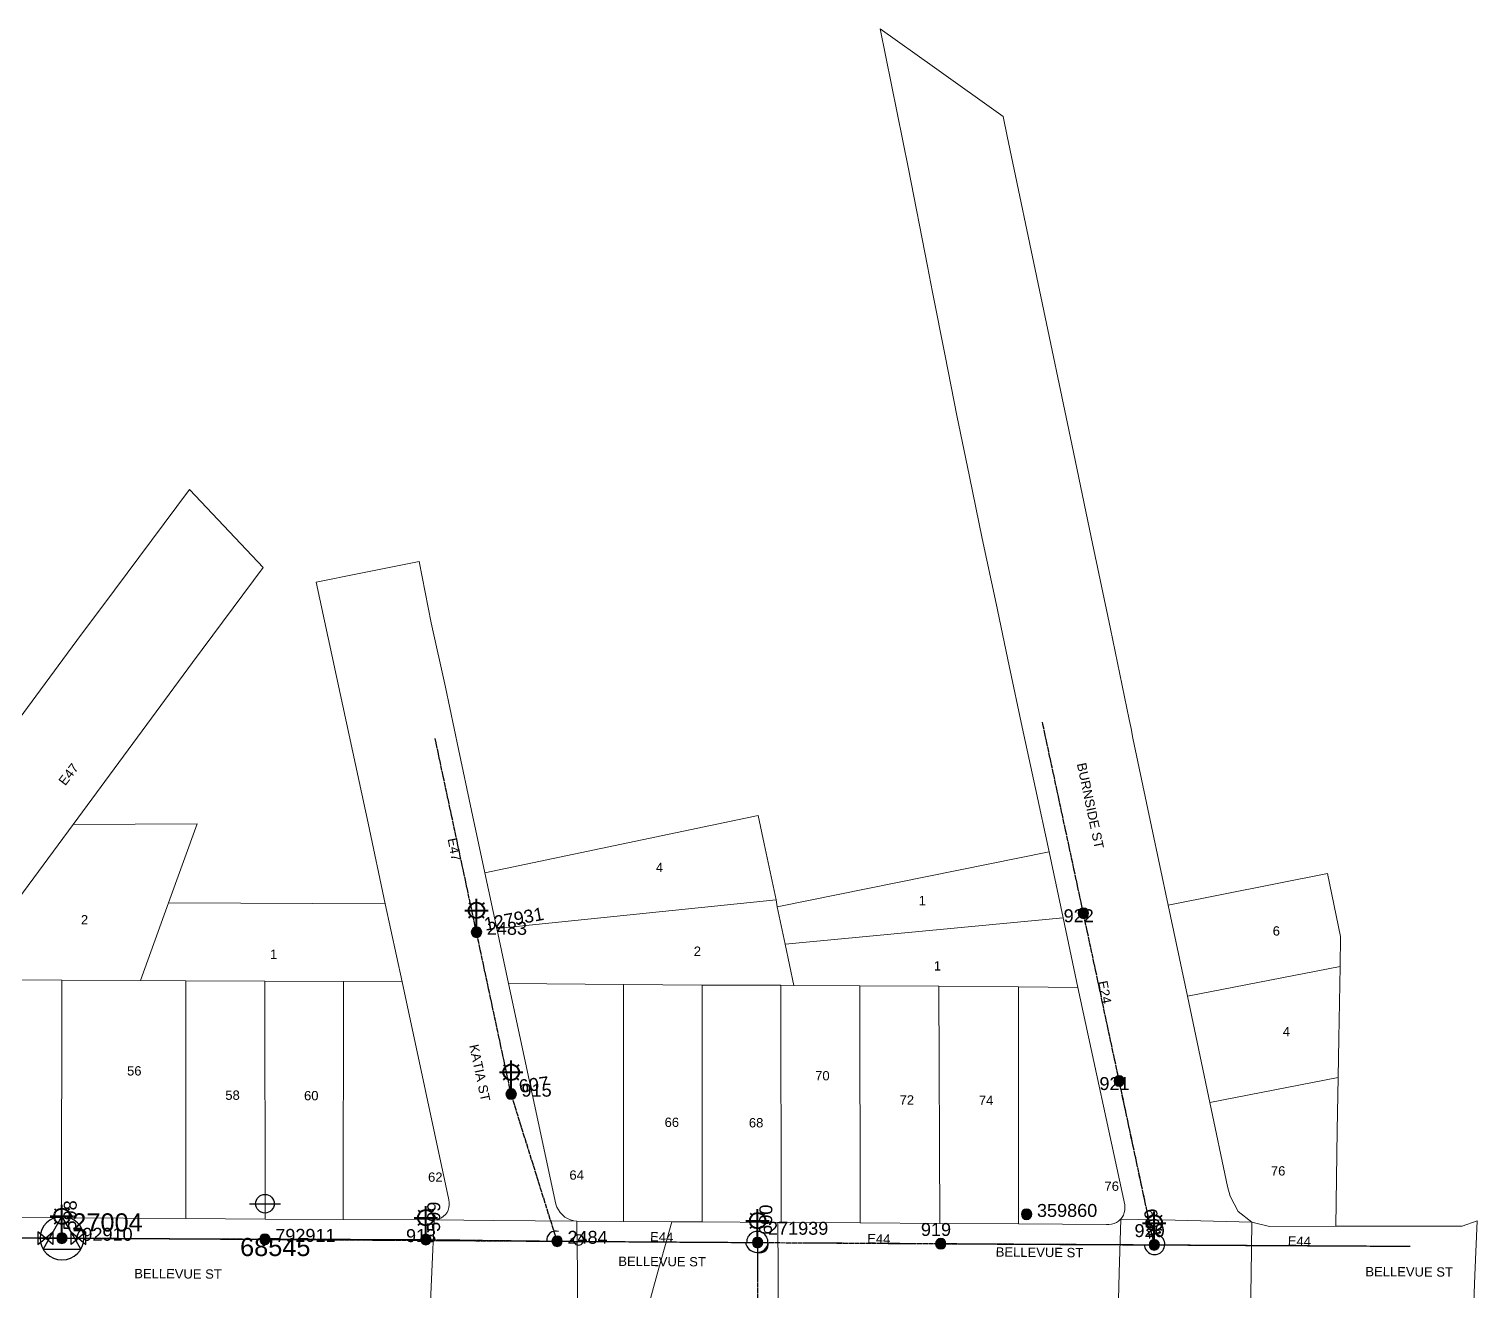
# Model space of a CAD drawing. Header units: metres. Extents: x 315298 to 316343, y 6257802 to 6258556.
# Drawn here: x 315956.2 to 316236, y 6258311.8 to 6258555.7 of the extents above; entities that cross this region are included whole.
import ezdxf
from ezdxf.enums import TextEntityAlignment as Align

# ---------------------------------------------------------------- set-up
doc = ezdxf.new("R2010")
doc.units = ezdxf.units.M
doc.linetypes.add('Cable Exist OH', pattern=[1, 1, 0])
doc.layers.get('0').update_dxf_attribs({"color": 6})
doc.layers.add('Cadastre Land Parcels_SP_EXT', color=9, linetype='Continuous', lineweight=5)
doc.layers.add('Cadastre Roads_SP_EXT', color=9, linetype='Continuous', lineweight=5)
for name, color, linetype in [('Equip_LV_EXT', 7, 'Continuous'), ('Equip_SP_HV_EXT', 7, 'Continuous'), ('Equip_SP_LV_EXT', 7, 'Continuous'), ('Equip_SP_SL_EXT', 7, 'Continuous'), ('Mains_HV_EXT', 7, 'Continuous'), ('Mains_LV_EXT', 7, 'Continuous'), ('Mains_SL_EXT', 7, 'Continuous'), ('Sub_SP_TR_HV_LV_EXT', 7, 'Continuous'), ('SupportsOH_SP_TR_HV_LV_SL_EXT', 7, 'Continuous')]:
    doc.layers.add(name, color=color, linetype=linetype)
doc.styles.add('HVSW_LABEL', font='arial.ttf')
doc.styles.add('iecARIAL', font='arial.ttf', dxfattribs={"height": 2})
doc.styles.add('POLE_LABEL', font='arial.ttf')
doc.styles.get("Standard").update_dxf_attribs({"font": 'arial.ttf'})

# ---------------------------------------------------------------- blocks, each defined once
blk = doc.blocks.new('SUB_POLE_EXT')
blk.add_wipeout([(0, 4.22), (0.42, 4.2), (0.83, 4.14), (1.21, 4.05), (1.62, 3.9), (1.99, 3.72), (2.35, 3.51), (2.68, 3.26), (2.99, 2.99), (3.28, 2.66), (3.52, 2.34), (3.76, 1.92), (3.9, 1.62), (4.04, 1.23), (4.18, 0.63), (4.22, 0), (4.18, -0.61), (4.06, -1.15), (3.9, -1.62), (3.58, -2.24), (3.22, -2.73), (2.97, -3.01), (2.68, -3.26), (2.36, -3.5), (2, -3.72), (1.64, -3.89), (1.25, -4.03), (0.82, -4.14), (0.42, -4.2), (0, -4.22), (-0.41, -4.2), (-0.8, -4.15), (-1.21, -4.05), (-1.62, -3.9), (-1.99, -3.73), (-2.35, -3.51), (-2.68, -3.26), (-2.96, -3.02), (-3.23, -2.72), (-3.51, -2.35), (-3.71, -2.01), (-3.91, -1.6), (-4.05, -1.21), (-4.16, -0.76), (-4.22, -0.14), (-4.21, 0.39), (-4.14, 0.83), (-4.03, 1.27), (-3.9, 1.63), (-3.71, 2.02), (-3.5, 2.37), (-3.28, 2.67), (-2.99, 2.99), (-2.68, 3.27), (-2.33, 3.52), (-1.98, 3.73), (-1.63, 3.9), (-1.2, 4.05), (-0.78, 4.15), (-0.4, 4.21)])
blk.add_line((2.16, 0.48), (2.16, 0.48, 0))
blk.add_lwpolyline([(-4.22, 0, 1), (4.22, 0, 1)], format="xyb", close=True)
blk.add_lwpolyline([(2.14, 0.52), (0, 4.22), (-3.66, -2.11), (3.66, -2.11)], close=True)
for tag, height, flags, p in [('ASSET_NUM', 3.5, 8, (2, 2)), ('STREET_CODE', 0.2, 9, (1.5, 0)), ('CONSTRUCTED_VOLTAGE', 0.2, 9, (1.5, -0.2)), ('OPERATING_VOLTAGE', 0.2, 9, (1.5, -0.6)), ('OPERATED_BY', 0.2, 9, (1.5, -0.8)), ('ORIENTATION', 0.2, 9, (1.5, -1.2)), ('OWNED_BY', 0.2, 9, (1.5, -1.4)), ('SECONDARY_VOLTAGE', 0.2, 9, (1.5, -1.6)), ('STATE', 0.2, 9, (1.5, -1.8)), ('SUBSTATION_TYPE', 0.2, 9, (1.5, -2)), ('STREETNAME', 0.2, 9, (1.5, -2.8)), ('NO_PHASES', 0.2, 9, (1.5, -0.4)), ('MAINTAINED_BY', 0.2, 9, (1.5, -1)), ('USAGE', 0.2, 9, (1.5, -2.2)), ('LEGEND', 0.2, 9, (1.5, -2.4)), ('LOCATION', 0.2, 9, (1.5, -2.6)), ('SUBURB', 0.2, 9, (1.5, -3)), ('Z', 0.2, 1, (1.5, -3.4)), ('NOTES', 0.2, 9, (1.5, -3.2))]:
    blk.add_attdef(tag, text='', height=height, dxfattribs=dict(flags=flags)).set_placement(p, align=Align.MIDDLE_LEFT)
blk = doc.blocks.new('LV_OH_LINKS_DISTFUSE_EXT')
for p, q in [((0, 0), (0.96, 0)), ((3.84, 0), (4.8, 0))]:
    blk.add_line(p, q)
blk.add_lwpolyline([(3.84, -1.2), (3.84, 1.2), (0.96, -1.2), (0.96, 1.2)], close=True)
at = {"flags": 9}
for tag, p in [('ACTUAL_STATUS', (0, 0)), ('CONSTRUCTED_VOLTAGE', (0, -0.2)), ('OPERATING_VOLTAGE', (0, -0.6)), ('ORIENTATION', (0, -0.8)), ('OWNED_BY', (0, -1)), ('STATE', (0, -1.2)), ('SWITCH_TYPE', (0, -1.4)), ('NO_PHASES', (0, -0.4)), ('USAGE', (0, -1.6)), ('NOTES', (0, -1.8))]:
    blk.add_attdef(tag, text='', height=0.2, dxfattribs=at).set_placement(p, align=Align.MIDDLE_LEFT)
at = {"flags": 1}
blk.add_attdef('Z', (0, 0), '', height=0.2, dxfattribs=at)
blk = doc.blocks.new('LV_OH_LINKS_OPEN_EXT')
for p, q in [((-0.17, 4.97), (-0.17, 5.46)), ((-0.17, 3), (-0.17, 2.5)), ((0.17, 4.97), (0.17, 5.46)), ((0.17, 3), (0.17, 2.5))]:
    blk.add_line(p, q)
blk.add_lwpolyline([(0, 2.99, 1), (0, 4.98, 1)], format="xyb", close=True)
at = {"flags": 9}
for tag, p in [('ACTUAL_STATUS', (0, 0)), ('CONSTRUCTED_VOLTAGE', (0, -0.2)), ('OPERATING_VOLTAGE', (0, -0.6)), ('ORIENTATION', (0, -0.8)), ('OWNED_BY', (0, -1)), ('STATE', (0, -1.2)), ('SWITCH_TYPE', (0, -1.4)), ('NO_PHASES', (0, -0.4)), ('USAGE', (0, -1.6)), ('LEGEND', (0, -1.8)), ('NOTES', (0, -2))]:
    blk.add_attdef(tag, text='', height=0.2, dxfattribs=at).set_placement(p, align=Align.MIDDLE_LEFT)
at = {"flags": 1}
blk.add_attdef('Z', (0, 0), '', height=0.2, dxfattribs=at)
blk = doc.blocks.new('SL_LANTERN_EXT')
at = {"lineweight": 40}
for p, q in [((-1.46, 5.68), (-1.06, 5.28)), ((0, 1.97), (0, 6.47)), ((1.46, 5.68), (1.06, 5.28)), ((-2.25, 4.22), (2.25, 4.22)), ((-1.46, 2.76), (-1.06, 3.16)), ((1.46, 2.76), (1.06, 3.16)), ((0, 0), (0, 2.72))]:
    blk.add_line(p, q, dxfattribs=at)
blk.add_circle((0, 4.22), 1.5, dxfattribs=at)
at = {"style": 'iecARIAL', "flags": 8}
blk.add_attdef('ASSET_NUM', (1.5, 1.5), '', height=2.5, dxfattribs=at)
for tag, p, height, flags in [('OPERATING_VOLTAGE', (0.98, -1.65), 0.2, 9), ('ORIENTATION', (0.98, -1.85), 0.2, 9), ('OWNED_BY', (0.98, -2.05), 0.2, 9), ('STATE', (0.98, -2.25), 0.2, 9), ('CONSTRUCTED_VOLTAGE', (0.98, -0.65), 0.2, 9), ('CONTROL_TYPE', (0.98, -0.85), 0.2, 9), ('LANTERN_PURPOSE', (0.98, -1.05), 0.2, 9), ('LANTERN_TYPE', (0.98, -1.25), 0.2, 9), ('NO_PHASES', (0.98, -1.45), 0.2, 9), ('USAGE', (0.98, -2.45), 0.2, 9), ('CEXIST', (0.98, -2.65), 0.2, 9), ('CNEW', (0.98, -2.85), 0.2, 9), ('LNUMBER', (2.18, -3.25), 2.5, 8), ('CNUMBER', (0.98, -3.05), 0.2, 9), ('CREMOVE', (0.98, -3.25), 0.2, 9), ('CREPLACE', (0.98, -3.45), 0.2, 9), ('LKINGHEIGHT', (0.98, -3.65), 0.2, 9), ('LBRACKET', (0.98, -3.85), 0.2, 9), ('LBRACKETVOCAB', (0.98, -4.05), 0.2, 9), ('LCATEGORY', (0.98, -4.25), 0.2, 9), ('LCHARGE1', (0.98, -4.45), 0.2, 9), ('LCHARGE1PERCENT', (0.98, -4.65), 0.2, 9), ('LCHARGE2', (0.98, -4.85), 0.2, 9), ('LCHARGE2PERCENT', (0.98, -5.05), 0.2, 9), ('LCHARGE3', (0.98, -5.25), 0.2, 9), ('LCHARGE3PERCENT', (0.98, -5.45), 0.2, 9), ('LEXIST', (0.98, -5.65), 0.2, 9), ('LLAMP', (0.98, -5.85), 0.2, 9), ('LLAMPVOCAB', (0.98, -6.05), 0.2, 9), ('LMAST', (0.98, -6.25), 0.2, 9), ('LMASTVOCAB', (0.98, -6.45), 0.2, 9), ('LNEW', (0.98, -6.65), 0.2, 9), ('LANTNUMBER', (0.98, -6.85), 0.2, 9), ('LOUTREACH', (0.98, -7.25), 0.2, 9), ('LOUTREACHVOCAB', (0.98, -7.45), 0.2, 9), ('LRATECODE', (0.98, -7.65), 0.2, 9), ('LREMOVE', (0.98, -7.85), 0.2, 9), ('LREPLACE', (0.98, -8.05), 0.2, 9), ('LTYPE', (0.98, -8.25), 0.2, 9), ('LTYPEVOCAB', (0.98, -8.45), 0.2, 9), ('STREETNAME', (0.98, -9.25), 0.2, 9), ('SUBURB', (0.98, -9.45), 0.2, 1), ('LEGEND', (0.98, -8.65), 0.2, 9), ('LOCATION', (0.98, -8.85), 0.2, 9), ('NOTES', (0.98, -9.05), 0.2, 9)]:
    blk.add_attdef(tag, p, '', height=height, dxfattribs=dict(flags=flags))
blk = doc.blocks.new('POLE_EXT')
blk.add_hatch(color=256).paths.add_polyline_path([(-1, 0, 1), (1, 0, 1)])
blk.add_lwpolyline([(-1, 0, 1), (1, 0, 1)], format="xyb", close=True)
for tag, height, flags, p in [('pNumber', 2.5, 8, (-17.84, 2.07)), ('OWNED_BY', 0.2, 9, (1.35, -0.4)), ('SPECIAL_USE', 0.2, 9, (1.35, -0.8)), ('STATE', 0.2, 9, (1.35, -1)), ('cLV', 0.2, 9, (1.35, -1.4)), ('hDepth', 0.2, 9, (1.35, -1.6)), ('hDia', 0.2, 9, (1.35, -1.8)), ('cHV', 0.2, 9, (1.35, -2)), ('PARENT', 0.2, 9, (1.35, -0.6)), ('USAGE', 0.2, 9, (1.35, -1.2)), ('LBRACKET', 0.2, 9, (1.35, -2.2)), ('LExisting', 0.2, 9, (1.35, -2.4)), ('LANTNUMBER', 0.2, 9, (1.35, -2.6)), ('LOther', 0.2, 9, (1.35, -2.8)), ('cLinedev', 0.2, 9, (1.35, -3.4)), ('pExisting', 0.2, 9, (1.35, -3.8)), ('pFooting', 0.2, 9, (1.35, -4.4)), ('pNew', 0.2, 9, (1.35, -4.6)), ('pRelocate', 0.2, 9, (1.35, -5)), ('pRemove', 0.2, 9, (1.35, -5.2)), ('pReplace', 0.2, 9, (1.35, -5.4)), ('pStay', 0.2, 9, (1.35, -5.6)), ('LRemove', 0.2, 9, (1.35, -3)), ('LEGEND', 0.2, 9, (1.35, -3.2)), ('LOCATION', 0.2, 9, (1.35, -3.6)), ('PFNUMBER', 0.2, 9, (1.35, -4)), ('NEWPFNUMBER', 0.2, 9, (1.35, -4.2)), ('pType', 0.2, 9, (1.35, -5.8)), ('cspan', 0.2, 9, (1.35, -6)), ('STREETNAME', 0.2, 9, (1.35, -6.2)), ('SUBURB', 0.2, 9, (1.35, -6.4)), ('OPERATED_BY', 0.2, 9, (1.36, -7.01)), ('NOTES', 0.2, 9, (1.35, -6.6)), ('MAINTAINED_BY', 0.2, 9, (1.36, -6.81))]:
    blk.add_attdef(tag, text='', height=height, dxfattribs=dict(flags=flags)).set_placement(p, align=Align.MIDDLE_LEFT)
at = {"style": 'POLE_LABEL'}
for tag, height, flags, p in [('ASSET_NUM', 2.5, 8, (2, 2)), ('STRUCTURE_PLANT_NUMBER', 0.2, 9, (1.35, 0.03)), ('STREET_CODE', 0.2, 9, (1.35, -0.2))]:
    blk.add_attdef(tag, text='', height=height, dxfattribs=dict(at, flags=flags)).set_placement(p, align=Align.MIDDLE_LEFT)
at = {"flags": 1}
blk.add_attdef('Z', (1.35, -7.33), '', height=0.2, dxfattribs=at)
blk = doc.blocks.new('HV_ABS_CLOSED_EXT')
blk.add_line((-3, 6.87), (3, 6.87))
blk.add_circle((0, 6.87), 1.8)
at = {"style": 'HVSW_LABEL'}
for tag, height, flags, p in [('ASSET_NUM', 3.5, 8, (2, 2)), ('STREET_CODE', 0.2, 9, (0, -0.2))]:
    blk.add_attdef(tag, text='', height=height, dxfattribs=dict(at, flags=flags)).set_placement(p, align=Align.MIDDLE_LEFT)
at = {"flags": 1}
blk.add_attdef('Z', (0, 0), '', height=0.2, dxfattribs=at)
at = {"flags": 9}
for tag, p in [('ACTUAL_STATUS', (0, -0.4)), ('CONSTRUCTED_VOLTAGE', (0, -0.6)), ('OPERATING_VOLTAGE', (0, -1)), ('ORIENTATION', (0, -1.2)), ('OWNED_BY', (0, -1.4)), ('STATE', (0, -1.6)), ('SWITCH_TYPE', (0, -1.8)), ('STREETNAME', (0, -2.6)), ('SUBURB', (0, -2.8)), ('NO_PHASES', (0, -0.8)), ('USAGE', (0, -2)), ('LEGEND', (0, -2.2)), ('LOCATION', (0, -2.4)), ('NOTES', (0, -3))]:
    blk.add_attdef(tag, text='', height=0.2, dxfattribs=at).set_placement(p, align=Align.MIDDLE_LEFT)

msp = doc.modelspace()

# ---------------------------------------------------------------- linework, layer by layer
at = {"layer": 'Cadastre Land Parcels_SP_EXT', "linetype": 'Continuous'}
for points in [[(316098.24, 6258398.2), (316097.09, 6258403.72), (316044.24, 6258392.63), (316046.56, 6258381.88), (316100.54, 6258387.39), (316098.24, 6258398.2)], [(315988.71, 6258402.07), (315964.69, 6258401.98), (315942.54, 6258371.96), (315944.12, 6258371.99), (315962.52, 6258371.87), (315977.74, 6258371.77), (315983.16, 6258386.8), (315988.71, 6258402.07)], [(316102.3, 6258378.8), (316156.04, 6258383.89), (316153.3, 6258396.66), (316100.77, 6258386.06), (316102.3, 6258378.8)], [(316209.54, 6258374.51), (316209.63, 6258380.31), (316207.11, 6258392.46), (316176.32, 6258386.38), (316180.05, 6258368.76), (316209.54, 6258374.51)], [(316025.01, 6258386.64), (315983.16, 6258386.8), (315977.74, 6258371.77), (315986.5, 6258371.76), (316001.73, 6258371.66), (316016.93, 6258371.63), (316028.27, 6258371.53), (316025.01, 6258386.64)], [(316102.3, 6258378.8), (316100.77, 6258386.06), (316100.54, 6258387.39), (316046.56, 6258381.88), (316048.86, 6258371.2), (316071.07, 6258371.01), (316086.27, 6258370.92), (316101.46, 6258370.89), (316104, 6258370.84), (316102.3, 6258378.8)], [(316156.04, 6258383.89), (316102.3, 6258378.8), (316104, 6258370.84), (316116.76, 6258370.78), (316131.99, 6258370.71), (316147.4, 6258370.58), (316158.9, 6258370.47), (316156.04, 6258383.89)], [(316209.31, 6258360.59), (316209.54, 6258374.51), (316180.05, 6258368.76), (316184.36, 6258348.23), (316209.17, 6258353.06), (316209.31, 6258360.59)], [(316001.73, 6258371.66), (315986.5, 6258371.76), (315986.46, 6258325.79), (316001.79, 6258325.69), (316001.73, 6258371.66)], [(316016.93, 6258371.63), (316001.73, 6258371.66), (316001.79, 6258325.69), (316016.89, 6258325.59), (316016.93, 6258371.63)], [(316028.27, 6258371.53), (316016.93, 6258371.63), (316016.89, 6258325.59), (316034.48, 6258325.52), (316034.98, 6258325.58), (316035.46, 6258325.73), (316035.91, 6258325.94), (316036.31, 6258326.23), (316036.67, 6258326.58), (316036.96, 6258326.98), (316037.19, 6258327.42), (316037.34, 6258327.9), (316037.41, 6258328.39), (316037.4, 6258328.89), (316037.31, 6258329.38), (316028.27, 6258371.53)], [(316071.07, 6258371.01), (316048.86, 6258371.2), (316057.99, 6258328.58), (316058.19, 6258327.99), (316058.48, 6258327.44), (316058.83, 6258326.93), (316059.26, 6258326.48), (316059.74, 6258326.08), (316060.27, 6258325.76), (316060.84, 6258325.51), (316061.44, 6258325.34), (316062.05, 6258325.26), (316071.06, 6258325.23), (316071.07, 6258371.01)], [(316086.27, 6258370.92), (316071.07, 6258371.01), (316071.06, 6258325.23), (316080.41, 6258325.17), (316086.26, 6258325.13), (316086.27, 6258370.92)], [(316100.92, 6258325.03), (316101.56, 6258325.03), (316101.46, 6258370.89), (316086.27, 6258370.92), (316086.26, 6258325.13), (316100.92, 6258325.03)], [(316116.76, 6258370.78), (316104, 6258370.84), (316101.46, 6258370.89), (316101.56, 6258325.03), (316116.78, 6258324.93), (316116.76, 6258370.78)], [(316131.99, 6258370.71), (316116.76, 6258370.78), (316116.78, 6258324.93), (316132.18, 6258324.83), (316131.99, 6258370.71)], [(316147.4, 6258370.58), (316131.99, 6258370.71), (316132.18, 6258324.83), (316147.39, 6258324.73), (316147.4, 6258370.58)], [(316158.9, 6258370.47), (316147.4, 6258370.58), (316147.39, 6258324.73), (316164.39, 6258324.65), (316164.89, 6258324.63), (316165.39, 6258324.68), (316165.87, 6258324.82), (316166.33, 6258325.02), (316166.74, 6258325.3), (316167.11, 6258325.64), (316167.16, 6258325.69), (316167.43, 6258326.03), (316167.67, 6258326.46), (316167.85, 6258326.93), (316167.95, 6258327.42), (316167.97, 6258327.92), (316167.92, 6258328.42), (316158.9, 6258370.47)], [(316208.97, 6258342.78), (316209.17, 6258353.06), (316184.36, 6258348.23), (316187.77, 6258332), (316188.31, 6258330.11), (316189.87, 6258327.14), (316192.51, 6258325.09), (316195.93, 6258324.25), (316208.73, 6258324.29), (316208.97, 6258342.78)]]:
    msp.add_lwpolyline(points, close=True, dxfattribs=at)
at = {"layer": 'Cadastre Roads_SP_EXT', "linetype": 'Continuous'}
for points in [[(316144.45, 6258538.81), (316131.16, 6258548.28), (316120.69, 6258555.73), (316126.12, 6258528.71), (316129.82, 6258509.87), (316130.8, 6258504.88), (316133.23, 6258492.54), (316135.5, 6258481), (316137.91, 6258469.23), (316140.4, 6258457.22), (316143.06, 6258444.65), (316145.6, 6258432.61), (316148.13, 6258420.77), (316150.67, 6258408.89), (316153.3, 6258396.66), (316156.04, 6258383.89), (316158.9, 6258370.47), (316167.92, 6258328.42), (316167.97, 6258327.92), (316167.95, 6258327.42), (316167.85, 6258326.93), (316167.67, 6258326.46), (316167.43, 6258326.03), (316167.16, 6258325.69), (316177.69, 6258325.44), (316192.51, 6258325.09), (316189.87, 6258327.14), (316188.31, 6258330.11), (316187.77, 6258332), (316184.36, 6258348.23), (316180.05, 6258368.76), (316176.32, 6258386.38), (316173.11, 6258401.55), (316169.49, 6258418.67), (316169.17, 6258420.48), (316168.8, 6258422.26), (316165.16, 6258439.8), (316161.42, 6258457.5), (316157.7, 6258475.44), (316145.22, 6258535.02), (316144.45, 6258538.81)], [(316033.9, 6258440.94), (316031.59, 6258452.8), (316020, 6258450.48), (316011.68, 6258448.81), (316016.29, 6258427.28), (316021.7, 6258402.19), (316025.01, 6258386.64), (316028.27, 6258371.53), (316037.31, 6258329.38), (316037.4, 6258328.89), (316037.41, 6258328.39), (316037.34, 6258327.9), (316037.19, 6258327.42), (316036.96, 6258326.98), (316036.67, 6258326.58), (316036.31, 6258326.23), (316035.91, 6258325.94), (316035.46, 6258325.73), (316034.98, 6258325.58), (316034.48, 6258325.52), (316045.94, 6258325.41), (316062.05, 6258325.26), (316061.44, 6258325.34), (316060.84, 6258325.51), (316060.27, 6258325.76), (316059.74, 6258326.08), (316059.26, 6258326.48), (316058.83, 6258326.93), (316058.48, 6258327.44), (316058.19, 6258327.99), (316057.99, 6258328.58), (316048.86, 6258371.2), (316046.56, 6258381.88), (316044.24, 6258392.63), (316041.69, 6258404.68), (316039.17, 6258416.54), (316036.64, 6258428.49), (316033.9, 6258440.94)], [(316071.06, 6258325.23), (316062.05, 6258325.26), (316062.16, 6258315.26), (316062.26, 6258305.25), (316074.86, 6258305.19), (316077.58, 6258315), (316080.41, 6258325.17), (316071.06, 6258325.23)], [(316101.56, 6258325.03), (316100.92, 6258325.03), (316100.94, 6258315.29), (316100.96, 6258305.55), (316114.76, 6258305.42), (316128.48, 6258305.28), (316142.08, 6258305.15), (316155.69, 6258305.02), (316166.6, 6258304.93), (316166.88, 6258315.32), (316167.16, 6258325.69), (316167.11, 6258325.64), (316166.74, 6258325.3), (316166.33, 6258325.02), (316165.87, 6258324.82), (316165.39, 6258324.68), (316164.89, 6258324.63), (316164.39, 6258324.65), (316147.39, 6258324.73), (316132.18, 6258324.83), (316116.78, 6258324.93), (316101.56, 6258325.03)], [(316208.73, 6258324.29), (316195.93, 6258324.25), (316192.51, 6258325.09), (316192.35, 6258314.91), (316192.2, 6258304.72), (316204.2, 6258304.55), (316216.11, 6258304.48), (316231.23, 6258304.36), (316235.2, 6258304.32), (316235.61, 6258314.83), (316236.02, 6258325.33), (316233.14, 6258324.28), (316208.73, 6258324.29)]]:
    msp.add_lwpolyline(points, close=True, dxfattribs=at)
msp.add_lwpolyline([(315942.54, 6258371.96), (315964.69, 6258401.98), (315987.79, 6258433.24), (316001.43, 6258451.61), (316001.43, 6258451.61), (315994.93, 6258458.5), (315987.18, 6258466.7), (315979.86, 6258456.86), (315972.7, 6258447.25), (315965.42, 6258437.5), (315957.5, 6258426.78), (315950.3, 6258417.03)], dxfattribs=at)
at = {"layer": 'Mains_HV_EXT', "linetype": 'Continuous'}
for points in [[(316098.99, 6258321.14, 1.040371), (316094.87, 6258321.16)], [(316096.99, 6258319.2, 0.573203), (316098.99, 6258321.14)]]:
    msp.add_lwpolyline(points, format="xyb", dxfattribs=at)
at = {"layer": 'Mains_HV_EXT', "linetype": 'Cable Exist OH'}
for points in [[(316001.74, 6258321.77), (316096.99, 6258321.15)], [(316096.99, 6258321.15), (316096.86, 6258274.52)], [(316096.99, 6258321.15), (316223.08, 6258320.43)]]:
    msp.add_lwpolyline(points, dxfattribs=at)
at = {"layer": 'Mains_LV_EXT', "linetype": 'Cable Exist OH'}
for points in [[(316159.95, 6258384.81), (316152.02, 6258421.75)], [(316042.65, 6258381.19), (316034.67, 6258418.57)], [(316166.87, 6258352.37), (316159.95, 6258384.81)], [(316049.39, 6258349.73), (316049.36, 6258349.84), (316042.65, 6258381.19)], [(316173.65, 6258320.69), (316166.87, 6258352.37)], [(316058.24, 6258321.4), (316049.39, 6258349.73)], [(316001.77, 6258321.78), (316032.86, 6258321.72)], [(316032.86, 6258321.72), (316058.24, 6258321.4)], [(316058.24, 6258321.4), (316096.99, 6258321.15)], [(316096.99, 6258321.15), (316096.88, 6258276.41)], [(316096.99, 6258321.15), (316132.37, 6258320.92)], [(316132.37, 6258320.92), (316173.64, 6258320.7)], [(316173.64, 6258320.7), (316223.08, 6258320.43)]]:
    msp.add_lwpolyline(points, dxfattribs=at)
at = {"layer": 'Mains_LV_EXT', "linetype": 'Continuous'}
for points in [[(316058.51, 6258323.26, 0.567035), (316056.24, 6258321.41)], [(316171.72, 6258320.76, 2.888055), (316173.19, 6258322.71)], [(316094.66, 6258321.24, 0.880138), (316099.09, 6258321.14)]]:
    msp.add_lwpolyline(points, format="xyb", dxfattribs=at)
at = {"layer": 'Mains_SL_EXT', "linetype": 'Cable Exist OH'}
for points in [[(316159.95, 6258384.81), (316152.02, 6258421.75)], [(316173.64, 6258320.7), (316166.87, 6258352.37), (316159.95, 6258384.81)], [(316032.86, 6258321.72), (316058.24, 6258321.4), (316096.99, 6258321.15)], [(316096.99, 6258321.15), (316132.37, 6258320.92), (316173.64, 6258320.7)], [(316173.64, 6258320.7), (316223.08, 6258320.43)]]:
    msp.add_lwpolyline(points, dxfattribs=at)

# ---------------------------------------------------------------- block references
at = {"layer": 'Equip_SP_HV_EXT'}
ref = msp.add_blockref('HV_ABS_CLOSED_EXT', (316001.77, 6258321.78), dxfattribs=dict(at, rotation=359.956286785061))
ref.add_attrib('ASSET_NUM', '68545', dxfattribs={"layer": '0', "height": 3.5, "style": 'HVSW_LABEL'}).set_placement((316003.77, 6258322.03), align=Align.TOP_CENTER)
at = {"layer": 'Equip_SP_LV_EXT', "rotation": 270.248028022759}
msp.add_blockref('LV_OH_LINKS_OPEN_EXT', (316058.38, 6258321.63), dxfattribs=at)
at = {"layer": 'Equip_SP_SL_EXT'}
ref = msp.add_blockref('SL_LANTERN_EXT', (316042.66, 6258381.13), dxfattribs=at)
ref.add_attrib('ASSET_NUM', '127931', dxfattribs={"layer": '0', "height": 2.5, "rotation": 10.6316, "style": 'iecARIAL'}).set_placement((316044.16, 6258382.63), align=Align.MIDDLE_LEFT)
ref = msp.add_blockref('SL_LANTERN_EXT', (316049.36, 6258349.84), dxfattribs=at)
ref.add_attrib('ASSET_NUM', '607', dxfattribs={"layer": '0', "height": 2.5, "rotation": 7.2055, "style": 'iecARIAL'}).set_placement((316050.86, 6258351.34), align=Align.MIDDLE_LEFT)
ref = msp.add_blockref('SL_LANTERN_EXT', (316032.86, 6258321.72), dxfattribs=at)
ref.add_attrib('ASSET_NUM', '599', dxfattribs={"layer": '0', "height": 2.5, "rotation": 89.4911, "style": 'iecARIAL'}).set_placement((316034.36, 6258323.22), align=Align.MIDDLE_LEFT)
ref = msp.add_blockref('SL_LANTERN_EXT', (316096.99, 6258321.15), dxfattribs=at)
ref.add_attrib('ASSET_NUM', '600', dxfattribs={"layer": '0', "height": 2.5, "rotation": 89.0386, "style": 'iecARIAL'}).set_placement((316098.5, 6258322.65), align=Align.MIDDLE_LEFT)
ref = msp.add_blockref('SL_LANTERN_EXT', (316173.64, 6258320.7), dxfattribs=at)
ref.add_attrib('ASSET_NUM', '601', dxfattribs={"layer": '0', "height": 2.5, "rotation": 281.0003, "style": 'iecARIAL'}).set_placement((316175.14, 6258322.2), align=Align.TOP_RIGHT)
at = {"layer": 'Sub_SP_TR_HV_LV_EXT'}
ref = msp.add_blockref('SUB_POLE_EXT', (315962.55, 6258321.99), dxfattribs=at)
ref.add_attrib('ASSET_NUM', '27004', dxfattribs={"layer": '0', "height": 3.5}).set_placement((315964.55, 6258322.24), align=Align.BOTTOM_LEFT)
at = {"layer": 'SupportsOH_SP_TR_HV_LV_SL_EXT'}
ref = msp.add_blockref('POLE_EXT', (316159.95, 6258384.81), dxfattribs=at)
ref.add_attrib('ASSET_NUM', '922', dxfattribs={"layer": '0', "height": 2.5, "rotation": 359.9641, "style": 'POLE_LABEL'}).set_placement((316161.95, 6258385.56), align=Align.TOP_RIGHT)
ref = msp.add_blockref('POLE_EXT', (316042.66, 6258381.13), dxfattribs=at)
ref.add_attrib('ASSET_NUM', '2483', dxfattribs={"layer": '0', "height": 2.5, "style": 'POLE_LABEL'}).set_placement((316044.66, 6258381.88), align=Align.MIDDLE_LEFT)
ref = msp.add_blockref('POLE_EXT', (316166.87, 6258352.37), dxfattribs=at)
ref.add_attrib('ASSET_NUM', '921', dxfattribs={"layer": '0', "height": 2.5, "rotation": 359.9664, "style": 'POLE_LABEL'}).set_placement((316168.87, 6258353.12), align=Align.TOP_RIGHT)
ref = msp.add_blockref('POLE_EXT', (316049.36, 6258349.84), dxfattribs=at)
ref.add_attrib('ASSET_NUM', '915', dxfattribs={"layer": '0', "height": 2.5, "style": 'POLE_LABEL'}).set_placement((316051.36, 6258350.59), align=Align.MIDDLE_LEFT)
ref = msp.add_blockref('POLE_EXT', (316148.97, 6258326.6), dxfattribs=at)
ref.add_attrib('ASSET_NUM', '359860', dxfattribs={"layer": '0', "height": 2.5, "style": 'POLE_LABEL'}).set_placement((316150.97, 6258327.35), align=Align.MIDDLE_LEFT)
ref = msp.add_blockref('POLE_EXT', (316096.99, 6258321.15), dxfattribs=at)
ref.add_attrib('ASSET_NUM', '271939', dxfattribs={"layer": '0', "height": 2.5, "style": 'POLE_LABEL'}).set_placement((316098.99, 6258321.9), align=Align.BOTTOM_LEFT)
ref = msp.add_blockref('POLE_EXT', (316132.37, 6258320.92), dxfattribs=at)
ref.add_attrib('ASSET_NUM', '919', dxfattribs={"layer": '0', "height": 2.5, "rotation": 0.0084, "style": 'POLE_LABEL'}).set_placement((316134.37, 6258321.67), align=Align.BOTTOM_RIGHT)
ref = msp.add_blockref('POLE_EXT', (316173.64, 6258320.7), dxfattribs=at)
ref.add_attrib('ASSET_NUM', '920', dxfattribs={"layer": '0', "height": 2.5, "rotation": 0.0053, "style": 'POLE_LABEL'}).set_placement((316175.64, 6258321.45), align=Align.BOTTOM_RIGHT)
ref = msp.add_blockref('POLE_EXT', (316001.77, 6258321.78), dxfattribs=at)
ref.add_attrib('ASSET_NUM', '792911', dxfattribs={"layer": '0', "height": 2.5, "style": 'POLE_LABEL'}).set_placement((316003.77, 6258322.53), align=Align.MIDDLE_LEFT)
ref = msp.add_blockref('POLE_EXT', (316032.86, 6258321.72), dxfattribs=dict(at, rotation=359.9549818875254))
ref.add_attrib('ASSET_NUM', '913', dxfattribs={"layer": '0', "height": 2.5, "rotation": 359.974, "style": 'POLE_LABEL'}).set_placement((316034.86, 6258322.48), align=Align.MIDDLE_RIGHT)
ref = msp.add_blockref('POLE_EXT', (316058.24, 6258321.4), dxfattribs=at)
ref.add_attrib('ASSET_NUM', '2484', dxfattribs={"layer": '0', "height": 2.5, "style": 'POLE_LABEL'}).set_placement((316060.24, 6258322.15), align=Align.MIDDLE_LEFT)

# ---------------------------------------------------------------- texts
at = {"layer": 'Cadastre Land Parcels_SP_EXT'}
for s, p in [('4', (316077.33, 6258392.76)), ('1', (316128.1, 6258386.35)), ('2', (315966.21, 6258382.64)), ('6', (316196.53, 6258380.48)), ('2', (316084.65, 6258376.56)), ('1', (316002.76, 6258375.97)), ('1', (316131.05, 6258373.73)), ('4', (316198.48, 6258361.03)), ('56', (315975.13, 6258353.43)), ('70', (316108.11, 6258352.49)), ('58', (315994.12, 6258348.73)), ('60', (316009.33, 6258348.64)), ('72', (316124.43, 6258347.81)), ('74', (316139.74, 6258347.71)), ('66', (316079.01, 6258343.49)), ('68', (316095.3, 6258343.4)), ('76', (316196.18, 6258334.1)), ('62', (316033.3, 6258332.89)), ('64', (316060.62, 6258333.29)), ('76', (316164.02, 6258331.14))]:
    msp.add_text(s, height=1.8, dxfattribs=at).set_placement(p)
at = {"layer": 'Cadastre Roads_SP_EXT'}
for s, rotation, p in [('BURNSIDE ST', 281.951, (316158.67, 6258413.67)), ('KATIA ST', 282.105, (316041.24, 6258359.23)), ('BELLEVUE ST', 359.5494, (316143, 6258318.42)), ('BELLEVUE ST', 359.6547, (316070.06, 6258316.62)), ('BELLEVUE ST', 359.7512, (316214.44, 6258314.62)), ('BELLEVUE ST', 359.6353, (315976.52, 6258314.25))]:
    msp.add_text(s, height=1.8, rotation=rotation, dxfattribs=at).set_placement(p)
at = {"layer": 'Mains_LV_EXT'}
for s, rotation, p in [('E47', 52.4596, (315963.17, 6258409.33)), ('E47', 280.9175, (316037.07, 6258399.16)), ('E47', 280.9175, (316037.07, 6258399.16)), ('E24', 280.9072, (316162.78, 6258371.56)), ('E44', 358.2204, (316076.19, 6258321.39)), ('E44', 358.5461, (316118.15, 6258321.02)), ('E44', 358.5842, (316199.43, 6258320.56))]:
    msp.add_text(s, height=1.8, rotation=rotation, dxfattribs=at).set_placement(p)

# ---------------------------------------------------------------- next in the draw order: linework, layer by layer
at = {"layer": 'Cadastre Land Parcels_SP_EXT', "linetype": 'Continuous'}
for points in [[(315962.52, 6258371.87), (315944.12, 6258371.99), (315944.04, 6258326.05), (315962.45, 6258325.93), (315962.52, 6258371.87)], [(315977.74, 6258371.77), (315962.52, 6258371.87), (315962.45, 6258325.93), (315986.46, 6258325.79), (315986.5, 6258371.76), (315977.74, 6258371.77)]]:
    msp.add_lwpolyline(points, close=True, dxfattribs=at)
at = {"layer": 'Cadastre Roads_SP_EXT', "linetype": 'Continuous'}
msp.add_lwpolyline([(315944.04, 6258326.05), (315914.54, 6258326.19), (315915, 6258316.22), (315915.46, 6258306.24), (315929.2, 6258306.12), (315952.6, 6258305.97), (315954.76, 6258305.96), (315963.93, 6258305.9), (315975.9, 6258305.82), (315991.51, 6258305.73), (316006.48, 6258305.64), (316020.73, 6258305.53), (316033.57, 6258305.38), (316034.03, 6258315.46), (316034.48, 6258325.52), (316016.89, 6258325.59), (316001.79, 6258325.69), (315986.46, 6258325.79), (315962.45, 6258325.93), (315944.04, 6258326.05)], close=True, dxfattribs=at)
at = {"layer": 'Mains_HV_EXT', "linetype": 'Cable Exist OH'}
for points in [[(315912.74, 6258322.35), (315962.48, 6258322.02)], [(315962.48, 6258322.02), (316001.74, 6258321.77)]]:
    msp.add_lwpolyline(points, dxfattribs=at)
at = {"layer": 'Mains_LV_EXT', "linetype": 'Cable Exist OH'}
for points in [[(315912.68, 6258322.29), (315962.5, 6258322.03)], [(315962.46, 6258322.03), (316001.77, 6258321.78)]]:
    msp.add_lwpolyline(points, dxfattribs=at)
at = {"layer": 'Mains_SL_EXT', "linetype": 'Cable Exist OH'}
for points in [[(315912.8, 6258322.29), (315962.55, 6258321.99)], [(315962.55, 6258321.99), (315994.13, 6258321.84), (316032.86, 6258321.72)]]:
    msp.add_lwpolyline(points, dxfattribs=at)

# ---------------------------------------------------------------- next in the draw order: block references
at = {"layer": 'Equip_LV_EXT', "rotation": 179.9999999999996}
msp.add_blockref('LV_OH_LINKS_DISTFUSE_EXT', (315961.75, 6258321.99), dxfattribs=at)
at = {"layer": 'Equip_LV_EXT'}
msp.add_blockref('LV_OH_LINKS_DISTFUSE_EXT', (315963.35, 6258321.99), dxfattribs=at)
at = {"layer": 'Equip_SP_SL_EXT'}
ref = msp.add_blockref('SL_LANTERN_EXT', (315962.55, 6258321.99), dxfattribs=at)
ref.add_attrib('ASSET_NUM', '598', dxfattribs={"layer": '0', "height": 2.5, "rotation": 88.829, "style": 'iecARIAL'}).set_placement((315964.05, 6258323.49), align=Align.MIDDLE_LEFT)
at = {"layer": 'SupportsOH_SP_TR_HV_LV_SL_EXT'}
ref = msp.add_blockref('POLE_EXT', (315962.55, 6258321.99), dxfattribs=at)
ref.add_attrib('ASSET_NUM', '792910', dxfattribs={"layer": '0', "height": 2.5, "style": 'POLE_LABEL'}).set_placement((315964.55, 6258322.74), align=Align.MIDDLE_LEFT)

doc.saveas('drawing.dxf')
